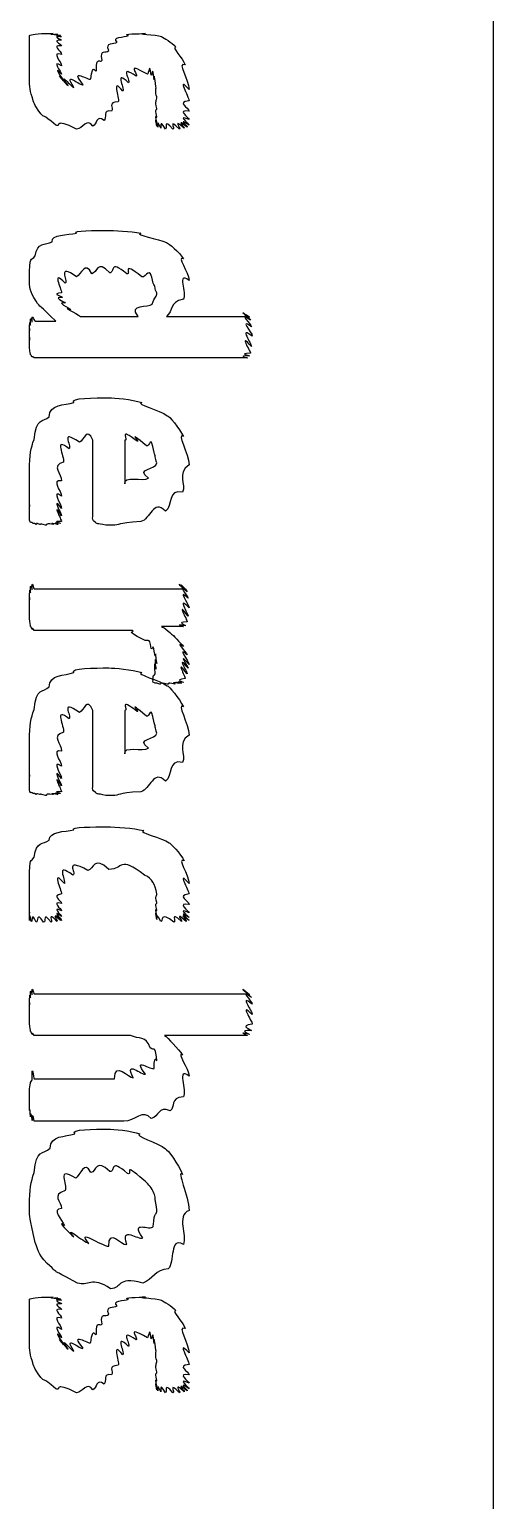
# Model space of a CAD drawing. Header units: millimetres. Extents: x 0 to 33.1, y 1.5 to 45.3.
# Drawn here: x 0.6311 to 0.7378, y 5.2811 to 5.6191 of the extents above; entities that cross this region are included whole.
import ezdxf

# ---------------------------------------------------------------- set-up
doc = ezdxf.new("R2010")
doc.units = ezdxf.units.MM
doc.header["$MEASUREMENT"] = 0
doc.layers.get('0').update_dxf_attribs({"linetype": 'CONTINUOUS'})

msp = doc.modelspace()

# ---------------------------------------------------------------- linework, layer by layer
at = {"color": 11, "linetype": 'Continuous'}
for p, q in [((0.737793, 1.78108), (0.737793, 6.90446)), ((0.641982, 5.59625), (0.641982, 5.59625)), ((0.632433, 5.55214), (0.637207, 5.55214)), ((0.64285, 5.55322), (0.656088, 5.55322)), ((0.662597, 5.55322), (0.681261, 5.55322)), ((0.681261, 5.54368), (0.632215, 5.54368)), ((0.645671, 5.50717), (0.645671, 5.52474)), ((0.653049, 5.52474), (0.653049, 5.51476)), ((0.650011, 5.50521), (0.648708, 5.50521)), ((0.632215, 5.49061), (0.666504, 5.49061)), ((0.654785, 5.48107), (0.632215, 5.48107)), ((0.666504, 5.48193), (0.661512, 5.48193)), ((0.662815, 5.46869), (0.662815, 5.46869)), ((0.645671, 5.4451), (0.645671, 5.46268)), ((0.653049, 5.46268), (0.653049, 5.45269)), ((0.650011, 5.44314), (0.648708, 5.44314)), ((0.634386, 5.41401), (0.634386, 5.41401)), ((0.632215, 5.39757), (0.681261, 5.39757)), ((0.654351, 5.38803), (0.632215, 5.38803)), ((0.681261, 5.38803), (0.662164, 5.38803)), ((0.632215, 5.37804), (0.650662, 5.37804)), ((0.652832, 5.36828), (0.632215, 5.36828)), ((0.64936, 5.33957), (0.64936, 5.33957)), ((0.649794, 5.32981), (0.649794, 5.32981)), ((0.641982, 5.30593), (0.641982, 5.30593))]:
    msp.add_line(p, q, dxfattribs=at)
for points in [[(0.631131, 5.61751), (0.631131, 5.61789), (0.631401, 5.61783), (0.631999, 5.61794)], [(0.631131, 5.61621), (0.631131, 5.61746), (0.631131, 5.61724), (0.631131, 5.61751)], [(0.631999, 5.61794), (0.632433, 5.61817), (0.633626, 5.61817), (0.634819, 5.61817)], [(0.634819, 5.61817), (0.634278, 5.61817), (0.636122, 5.61817), (0.636556, 5.61817)], [(0.636556, 5.61817), (0.635146, 5.61806), (0.637315, 5.61794), (0.637642, 5.61794)], [(0.637642, 5.61794), (0.635742, 5.61806), (0.638129, 5.61789), (0.638292, 5.61774)], [(0.638292, 5.61774), (0.636014, 5.61774), (0.63851, 5.61751), (0.63851, 5.61751)], [(0.63851, 5.61751), (0.636014, 5.61746), (0.63851, 5.61697), (0.63851, 5.61664)], [(0.651313, 5.61621), (0.649903, 5.61746), (0.652886, 5.61729), (0.653917, 5.61774)], [(0.653917, 5.61774), (0.652072, 5.61817), (0.656358, 5.61817), (0.657824, 5.61817)], [(0.657824, 5.61817), (0.654839, 5.61817), (0.660319, 5.61794), (0.661512, 5.61751)], [(0.661512, 5.61751), (0.661947, 5.61719), (0.6639, 5.61615), (0.664768, 5.61513)], [(0.631131, 5.61426), (0.631131, 5.61632), (0.631131, 5.61567), (0.631131, 5.61621)], [(0.631131, 5.61165), (0.631131, 5.61469), (0.631131, 5.61339), (0.631131, 5.61426)], [(0.63851, 5.61664), (0.636014, 5.61675), (0.63851, 5.61578), (0.63851, 5.61535)], [(0.63851, 5.61535), (0.636014, 5.61572), (0.63851, 5.61415), (0.63851, 5.61339)], [(0.63851, 5.61339), (0.636014, 5.61415), (0.63851, 5.61165), (0.63851, 5.61079)], [(0.64784, 5.61208), (0.647299, 5.61486), (0.648762, 5.61356), (0.64936, 5.61426)], [(0.64936, 5.61426), (0.648492, 5.61632), (0.650553, 5.61567), (0.651313, 5.61621)], [(0.664768, 5.61513), (0.663683, 5.61501), (0.666342, 5.61263), (0.666938, 5.611)], [(0.631131, 5.6084), (0.631131, 5.61285), (0.631131, 5.61068), (0.631131, 5.61165)], [(0.63851, 5.61079), (0.636014, 5.61242), (0.63851, 5.60926), (0.63851, 5.60883)], [(0.63851, 5.60883), (0.636176, 5.61139), (0.638781, 5.60775), (0.638943, 5.60732)], [(0.645236, 5.60775), (0.645725, 5.61182), (0.646213, 5.609), (0.646539, 5.60969)], [(0.646539, 5.60969), (0.646431, 5.61328), (0.647407, 5.61122), (0.64784, 5.61208)], [(0.655653, 5.6084), (0.651531, 5.61122), (0.65446, 5.60747), (0.653917, 5.60688)], [(0.658257, 5.60883), (0.652832, 5.61199), (0.656358, 5.60872), (0.655653, 5.6084)], [(0.659125, 5.60861), (0.658746, 5.61199), (0.658529, 5.60883), (0.658257, 5.60883)], [(0.659776, 5.60753), (0.659343, 5.61154), (0.659397, 5.60835), (0.659125, 5.60861)], [(0.666938, 5.611), (0.664822, 5.61182), (0.667806, 5.60753), (0.667806, 5.60536)], [(0.631782, 5.60363), (0.631131, 5.60531), (0.631131, 5.60667), (0.631131, 5.6084)], [(0.638943, 5.60732), (0.63661, 5.61035), (0.639594, 5.60639), (0.640028, 5.60622)], [(0.640028, 5.60622), (0.637478, 5.60992), (0.640896, 5.60579), (0.641331, 5.60579)], [(0.641331, 5.60579), (0.638781, 5.60992), (0.642904, 5.60601), (0.6435, 5.60644)], [(0.6435, 5.60644), (0.640082, 5.61068), (0.644803, 5.60721), (0.645236, 5.60775)], [(0.652615, 5.60493), (0.649794, 5.60851), (0.651964, 5.60331), (0.651531, 5.60254)], [(0.653917, 5.60688), (0.650499, 5.61008), (0.653049, 5.60568), (0.652615, 5.60493)], [(0.660211, 5.60601), (0.659614, 5.61068), (0.659885, 5.6071), (0.659776, 5.60753)], [(0.667806, 5.60536), (0.664822, 5.60878), (0.667806, 5.60363), (0.667806, 5.60275)], [(0.660428, 5.60363), (0.659885, 5.60471), (0.660319, 5.60531), (0.660211, 5.60601)], [(0.633735, 5.59972), (0.631999, 5.60226), (0.632215, 5.60206), (0.631782, 5.60363)], [(0.650011, 5.60037), (0.647894, 5.60081), (0.648981, 5.59879), (0.648275, 5.59819)], [(0.651531, 5.60254), (0.648926, 5.60243), (0.650553, 5.60113), (0.650011, 5.60037)], [(0.660428, 5.60101), (0.659885, 5.60286), (0.660428, 5.60265), (0.660428, 5.60363)], [(0.660428, 5.59907), (0.659885, 5.6014), (0.660428, 5.60032), (0.660428, 5.60101)], [(0.667806, 5.60275), (0.664822, 5.60243), (0.667806, 5.60113), (0.667806, 5.60037)], [(0.667806, 5.60037), (0.664822, 5.60081), (0.667806, 5.59885), (0.667806, 5.59842)], [(0.637207, 5.59711), (0.633843, 5.6001), (0.634711, 5.59858), (0.633735, 5.59972)], [(0.641982, 5.59625), (0.636447, 5.59896), (0.63851, 5.59657), (0.637207, 5.59711)], [(0.645671, 5.5969), (0.644422, 5.59896), (0.643392, 5.59625), (0.641982, 5.59625)], [(0.648275, 5.59819), (0.646431, 5.59967), (0.646647, 5.59722), (0.645671, 5.5969)], [(0.660428, 5.59776), (0.659885, 5.60026), (0.660428, 5.59853), (0.660428, 5.59907)], [(0.660428, 5.5969), (0.659885, 5.59967), (0.660428, 5.5975), (0.660428, 5.59776)], [(0.660644, 5.59668), (0.659885, 5.59924), (0.660428, 5.59679), (0.660428, 5.5969)], [(0.661296, 5.59646), (0.660211, 5.59907), (0.660753, 5.59657), (0.660644, 5.59668)], [(0.662381, 5.59625), (0.660753, 5.59896), (0.661567, 5.59636), (0.661296, 5.59646)], [(0.664117, 5.59625), (0.661783, 5.59896), (0.662924, 5.59625), (0.662381, 5.59625)], [(0.665636, 5.59625), (0.662924, 5.59896), (0.66466, 5.59625), (0.664117, 5.59625)], [(0.666721, 5.59646), (0.663792, 5.59896), (0.666069, 5.59625), (0.665636, 5.59625)], [(0.667372, 5.59668), (0.664387, 5.59907), (0.666992, 5.59646), (0.666721, 5.59646)], [(0.667806, 5.59842), (0.664822, 5.59983), (0.667806, 5.59744), (0.667806, 5.59711)], [(0.667806, 5.59711), (0.664822, 5.59924), (0.667643, 5.59668), (0.667372, 5.59668)], [(0.632433, 5.56711), (0.632975, 5.57036), (0.634711, 5.5695), (0.636339, 5.57036)], [(0.636339, 5.57036), (0.636176, 5.5721), (0.639811, 5.57189), (0.641982, 5.57232)], [(0.641982, 5.57232), (0.640679, 5.57297), (0.646593, 5.57297), (0.648926, 5.57297)], [(0.648926, 5.57297), (0.650499, 5.57297), (0.654406, 5.57275), (0.656739, 5.57232)], [(0.656739, 5.57232), (0.655111, 5.572), (0.660969, 5.57101), (0.662597, 5.57015)], [(0.631131, 5.56168), (0.631131, 5.56765), (0.631565, 5.56569), (0.632433, 5.56711)], [(0.662597, 5.57015), (0.663086, 5.5701), (0.665636, 5.56793), (0.666504, 5.56646)], [(0.666504, 5.56646), (0.664822, 5.56722), (0.667806, 5.56337), (0.667806, 5.56147)], [(0.639378, 5.56082), (0.636014, 5.56429), (0.63851, 5.55951), (0.63851, 5.55865)], [(0.641982, 5.56233), (0.637315, 5.56549), (0.640082, 5.56142), (0.639378, 5.56082)], [(0.645454, 5.56299), (0.643989, 5.56619), (0.642958, 5.56267), (0.641982, 5.56233)], [(0.649576, 5.56321), (0.646593, 5.56646), (0.646756, 5.56315), (0.645454, 5.56299)], [(0.653483, 5.56299), (0.64936, 5.56646), (0.650879, 5.56321), (0.649576, 5.56321)], [(0.656956, 5.56233), (0.651964, 5.56619), (0.654785, 5.56288), (0.653483, 5.56299)], [(0.65956, 5.56082), (0.658746, 5.56549), (0.658094, 5.5619), (0.656956, 5.56233)], [(0.667806, 5.56147), (0.664822, 5.56375), (0.667372, 5.55843), (0.666504, 5.55713)], [(0.63265, 5.55669), (0.631131, 5.55908), (0.631131, 5.55994), (0.631131, 5.56168)], [(0.660428, 5.55865), (0.659885, 5.55951), (0.660101, 5.56011), (0.65956, 5.56082)], [(0.637207, 5.55214), (0.633301, 5.55593), (0.633789, 5.55512), (0.63265, 5.55669)], [(0.63851, 5.55865), (0.636014, 5.55838), (0.638564, 5.55789), (0.638726, 5.55757)], [(0.638726, 5.55757), (0.636339, 5.55767), (0.639051, 5.55669), (0.639378, 5.55626)], [(0.639378, 5.55626), (0.637044, 5.55664), (0.640246, 5.55518), (0.640679, 5.55474)], [(0.659343, 5.55604), (0.659885, 5.55778), (0.660428, 5.55767), (0.660428, 5.55865)], [(0.666504, 5.55713), (0.663086, 5.55647), (0.664333, 5.55453), (0.662597, 5.55322)], [(0.631131, 5.54997), (0.631239, 5.55344), (0.631347, 5.55083), (0.631347, 5.55126)], [(0.631347, 5.55126), (0.631401, 5.55419), (0.631619, 5.55181), (0.631782, 5.55192)], [(0.631782, 5.55192), (0.631674, 5.55447), (0.632107, 5.55214), (0.632433, 5.55214)], [(0.640679, 5.55474), (0.638075, 5.55578), (0.641982, 5.55382), (0.64285, 5.55322)], [(0.656088, 5.55322), (0.653808, 5.55621), (0.658583, 5.55518), (0.659343, 5.55604)], [(0.681261, 5.55322), (0.678549, 5.55518), (0.681532, 5.55317), (0.681694, 5.553)], [(0.681694, 5.553), (0.678874, 5.5549), (0.681912, 5.55268), (0.681912, 5.55236)], [(0.681912, 5.55236), (0.678982, 5.55419), (0.682129, 5.55143), (0.682129, 5.55083)], [(0.631131, 5.54779), (0.631131, 5.55246), (0.631131, 5.54943), (0.631131, 5.54997)], [(0.631131, 5.54585), (0.631131, 5.55083), (0.631131, 5.5471), (0.631131, 5.54779)], [(0.682129, 5.55083), (0.679144, 5.553), (0.682346, 5.54953), (0.682346, 5.54867)], [(0.682346, 5.54867), (0.679144, 5.55117), (0.682238, 5.54688), (0.682129, 5.54628)], [(0.682129, 5.54628), (0.678982, 5.54986), (0.682021, 5.54508), (0.681912, 5.54476)], [(0.631347, 5.54454), (0.631239, 5.54508), (0.631239, 5.54531), (0.631131, 5.54585)], [(0.631782, 5.54389), (0.631401, 5.54449), (0.631456, 5.54428), (0.631347, 5.54454)], [(0.632215, 5.54368), (0.631674, 5.54422), (0.63189, 5.54378), (0.631782, 5.54389)], [(0.681694, 5.54411), (0.678549, 5.54422), (0.681369, 5.54368), (0.681261, 5.54368)], [(0.681912, 5.54476), (0.678874, 5.54465), (0.681803, 5.54428), (0.681694, 5.54411)], [(0.635688, 5.53017), (0.635742, 5.5331), (0.63916, 5.53271), (0.641331, 5.53342)], [(0.641331, 5.53342), (0.640246, 5.5345), (0.646322, 5.5345), (0.64936, 5.5345)], [(0.64936, 5.5345), (0.650662, 5.5345), (0.654622, 5.53418), (0.656956, 5.53342)], [(0.656956, 5.53342), (0.655274, 5.5331), (0.661187, 5.53168), (0.662815, 5.53039)], [(0.632215, 5.52496), (0.632704, 5.53017), (0.634224, 5.52875), (0.635688, 5.53017)], [(0.662815, 5.53039), (0.663086, 5.53049), (0.665636, 5.5275), (0.666504, 5.52561)], [(0.642632, 5.52431), (0.637912, 5.52746), (0.64095, 5.52354), (0.640246, 5.52279)], [(0.645671, 5.52474), (0.644422, 5.528), (0.643608, 5.52463), (0.642632, 5.52431)], [(0.655871, 5.52453), (0.651367, 5.528), (0.654025, 5.52474), (0.653049, 5.52474)], [(0.65804, 5.52344), (0.653103, 5.52756), (0.656739, 5.52425), (0.655871, 5.52453)], [(0.659776, 5.52192), (0.659017, 5.52669), (0.658746, 5.523), (0.65804, 5.52344)], [(0.666504, 5.52561), (0.664822, 5.52669), (0.667806, 5.5216), (0.667806, 5.5191)], [(0.631131, 5.51779), (0.631131, 5.52149), (0.631456, 5.52294), (0.632215, 5.52496)], [(0.640246, 5.52279), (0.63661, 5.52582), (0.639214, 5.52094), (0.638943, 5.51975)], [(0.638943, 5.51975), (0.636014, 5.51888), (0.63851, 5.51714), (0.63851, 5.5154)], [(0.658475, 5.51606), (0.655274, 5.51833), (0.660428, 5.51796), (0.660428, 5.51953)], [(0.660428, 5.51953), (0.659885, 5.52078), (0.660211, 5.52121), (0.659776, 5.52192)], [(0.631131, 5.51346), (0.631131, 5.51714), (0.631131, 5.51622), (0.631131, 5.51779)], [(0.653049, 5.51476), (0.652669, 5.51671), (0.657172, 5.51519), (0.658475, 5.51606)], [(0.667806, 5.5191), (0.664822, 5.51714), (0.667264, 5.51454), (0.666287, 5.51281)], [(0.631131, 5.50976), (0.631131, 5.51443), (0.631131, 5.51204), (0.631131, 5.51346)], [(0.63851, 5.5154), (0.636014, 5.51585), (0.63851, 5.51297), (0.63851, 5.51193)], [(0.63851, 5.51193), (0.636014, 5.51367), (0.63851, 5.50988), (0.63851, 5.50911)], [(0.666287, 5.51281), (0.662924, 5.51367), (0.664117, 5.50965), (0.662381, 5.50846)], [(0.631131, 5.50717), (0.631131, 5.51226), (0.631131, 5.50863), (0.631131, 5.50976)], [(0.63851, 5.50911), (0.636014, 5.51226), (0.63851, 5.50782), (0.63851, 5.50738)], [(0.63851, 5.50738), (0.636014, 5.51124), (0.63851, 5.5064), (0.63851, 5.50608)], [(0.662381, 5.50846), (0.659614, 5.51139), (0.658908, 5.50651), (0.656739, 5.50608)], [(0.631347, 5.50586), (0.631131, 5.50629), (0.631131, 5.50646), (0.631131, 5.50717)], [(0.631999, 5.50564), (0.631565, 5.50603), (0.631619, 5.50575), (0.631347, 5.50586)], [(0.63851, 5.50608), (0.636014, 5.50618), (0.6384, 5.50581), (0.638292, 5.50564)], [(0.646322, 5.50586), (0.645454, 5.50646), (0.645671, 5.50662), (0.645671, 5.50717)], [(0.656739, 5.50608), (0.650771, 5.50575), (0.652453, 5.50521), (0.650011, 5.50521)], [(0.63265, 5.50543), (0.631999, 5.50586), (0.632269, 5.50553), (0.631999, 5.50564)], [(0.633518, 5.50543), (0.632433, 5.50586), (0.632921, 5.50543), (0.63265, 5.50543)], [(0.634819, 5.50521), (0.633137, 5.50575), (0.633951, 5.50532), (0.633518, 5.50543)], [(0.636556, 5.50543), (0.634278, 5.50575), (0.635525, 5.50521), (0.634819, 5.50521)], [(0.637642, 5.50543), (0.635146, 5.50586), (0.63699, 5.50543), (0.636556, 5.50543)], [(0.638292, 5.50564), (0.635742, 5.50586), (0.637912, 5.50543), (0.637642, 5.50543)], [(0.648708, 5.50521), (0.646431, 5.50575), (0.646864, 5.50543), (0.646322, 5.50586)], [(0.631347, 5.48975), (0.631401, 5.49278), (0.631619, 5.49029), (0.631782, 5.4904)], [(0.631782, 5.4904), (0.631674, 5.49311), (0.632053, 5.49061), (0.632215, 5.49061)], [(0.666504, 5.49061), (0.664117, 5.49311), (0.666775, 5.49061), (0.666938, 5.49061)], [(0.666938, 5.49061), (0.664551, 5.49294), (0.667372, 5.49029), (0.667372, 5.48996)], [(0.631131, 5.48822), (0.631239, 5.49208), (0.631347, 5.48931), (0.631347, 5.48975)], [(0.631131, 5.48583), (0.631131, 5.49078), (0.631131, 5.48753), (0.631131, 5.48822)], [(0.667372, 5.48996), (0.66466, 5.49224), (0.667589, 5.48904), (0.667589, 5.48844)], [(0.667589, 5.48844), (0.664822, 5.49104), (0.667806, 5.48714), (0.667806, 5.48628)], [(0.667806, 5.48628), (0.664822, 5.48931), (0.667697, 5.48475), (0.667589, 5.48432)], [(0.631131, 5.48367), (0.631131, 5.48443), (0.631131, 5.48497), (0.631131, 5.48583)], [(0.667589, 5.48432), (0.66466, 5.48833), (0.667481, 5.48335), (0.667372, 5.48301)], [(0.631347, 5.48215), (0.631239, 5.48313), (0.631239, 5.48296), (0.631131, 5.48367)], [(0.631782, 5.48128), (0.631401, 5.48236), (0.631456, 5.48172), (0.631347, 5.48215)], [(0.666938, 5.48215), (0.664117, 5.48269), (0.666613, 5.48193), (0.666504, 5.48193)], [(0.667372, 5.48301), (0.664551, 5.48296), (0.66721, 5.48232), (0.666938, 5.48215)], [(0.632215, 5.48107), (0.631674, 5.4821), (0.63189, 5.48118), (0.631782, 5.48128)], [(0.657389, 5.47889), (0.652507, 5.48139), (0.655761, 5.48036), (0.654785, 5.48107)], [(0.659125, 5.47694), (0.658746, 5.47993), (0.658257, 5.47819), (0.657389, 5.47889)], [(0.661512, 5.48193), (0.661947, 5.48182), (0.663792, 5.48031), (0.664551, 5.47954)], [(0.664551, 5.47954), (0.663519, 5.48036), (0.666069, 5.47814), (0.666504, 5.47738)], [(0.659993, 5.47521), (0.659451, 5.47879), (0.65956, 5.4764), (0.659125, 5.47694)], [(0.659993, 5.47108), (0.659776, 5.47575), (0.660211, 5.47174), (0.660211, 5.47217)], [(0.660428, 5.47347), (0.659885, 5.4776), (0.660265, 5.47467), (0.659993, 5.47521)], [(0.660211, 5.47217), (0.659885, 5.47661), (0.660428, 5.47304), (0.660428, 5.47347)], [(0.666504, 5.47738), (0.664387, 5.47889), (0.66721, 5.47601), (0.667372, 5.47542)], [(0.667589, 5.47239), (0.66466, 5.47586), (0.667481, 5.47151), (0.667372, 5.47108)], [(0.667372, 5.47542), (0.664822, 5.4776), (0.667806, 5.47401), (0.667806, 5.47325)], [(0.667806, 5.47325), (0.664822, 5.47661), (0.667697, 5.47271), (0.667589, 5.47239)], [(0.641331, 5.47136), (0.640246, 5.47244), (0.646322, 5.47244), (0.64936, 5.47244)], [(0.64936, 5.47244), (0.650662, 5.47244), (0.654622, 5.47211), (0.656956, 5.47136)], [(0.667372, 5.47108), (0.664387, 5.47499), (0.667046, 5.47032), (0.666938, 5.47)], [(0.635688, 5.4681), (0.635742, 5.47103), (0.63916, 5.47065), (0.641331, 5.47136)], [(0.656956, 5.47136), (0.655274, 5.47103), (0.661187, 5.46962), (0.662815, 5.46832)], [(0.65956, 5.46957), (0.659343, 5.46994), (0.65956, 5.46994), (0.65956, 5.47021)], [(0.65956, 5.46913), (0.659343, 5.46967), (0.65956, 5.46946), (0.65956, 5.46957)], [(0.65956, 5.47021), (0.659451, 5.47054), (0.659831, 5.47081), (0.659993, 5.47108)], [(0.659993, 5.46892), (0.659451, 5.46935), (0.659668, 5.46903), (0.65956, 5.46913)], [(0.661079, 5.46869), (0.659885, 5.46924), (0.660265, 5.46881), (0.659993, 5.46892)], [(0.662815, 5.46869), (0.660753, 5.46924), (0.661512, 5.46869), (0.661079, 5.46869)], [(0.664551, 5.46869), (0.662218, 5.46924), (0.663519, 5.46869), (0.662815, 5.46869)], [(0.665419, 5.46892), (0.663086, 5.46924), (0.664985, 5.46869), (0.664551, 5.46869)], [(0.666069, 5.46892), (0.663519, 5.46935), (0.66569, 5.46892), (0.665419, 5.46892)], [(0.666504, 5.46913), (0.663792, 5.46935), (0.666178, 5.46892), (0.666069, 5.46892)], [(0.666938, 5.47), (0.664117, 5.46967), (0.666613, 5.46929), (0.666504, 5.46913)], [(0.632215, 5.46289), (0.632704, 5.4681), (0.634224, 5.46669), (0.635688, 5.4681)], [(0.642632, 5.46224), (0.637912, 5.46539), (0.64095, 5.46149), (0.640246, 5.46072)], [(0.645671, 5.46268), (0.644422, 5.46593), (0.643608, 5.46257), (0.642632, 5.46224)], [(0.655871, 5.46246), (0.651367, 5.46593), (0.654025, 5.46268), (0.653049, 5.46268)], [(0.65804, 5.46137), (0.653103, 5.4655), (0.656739, 5.46218), (0.655871, 5.46246)], [(0.662815, 5.46832), (0.663086, 5.46843), (0.665636, 5.46544), (0.666504, 5.46354)], [(0.631131, 5.45574), (0.631131, 5.45942), (0.631456, 5.46089), (0.632215, 5.46289)], [(0.640246, 5.46072), (0.63661, 5.46376), (0.639214, 5.45888), (0.638943, 5.45768)], [(0.659776, 5.45985), (0.659017, 5.46463), (0.658746, 5.46094), (0.65804, 5.46137)], [(0.666504, 5.46354), (0.664822, 5.46463), (0.667806, 5.45953), (0.667806, 5.45703)], [(0.660428, 5.45747), (0.659885, 5.45871), (0.660211, 5.45915), (0.659776, 5.45985)], [(0.631131, 5.45139), (0.631131, 5.45508), (0.631131, 5.45415), (0.631131, 5.45574)], [(0.638943, 5.45768), (0.636014, 5.45682), (0.63851, 5.45508), (0.63851, 5.45335)], [(0.658475, 5.454), (0.655274, 5.45628), (0.660428, 5.45589), (0.660428, 5.45747)], [(0.667806, 5.45703), (0.664822, 5.45508), (0.667264, 5.45247), (0.666287, 5.45074)], [(0.631131, 5.44769), (0.631131, 5.45236), (0.631131, 5.44997), (0.631131, 5.45139)], [(0.63851, 5.45335), (0.636014, 5.45378), (0.63851, 5.4509), (0.63851, 5.44987)], [(0.653049, 5.45269), (0.652669, 5.45464), (0.657172, 5.45313), (0.658475, 5.454)], [(0.631131, 5.4451), (0.631131, 5.45019), (0.631131, 5.44656), (0.631131, 5.44769)], [(0.63851, 5.44987), (0.636014, 5.45161), (0.63851, 5.44781), (0.63851, 5.44706)], [(0.63851, 5.44706), (0.636014, 5.45019), (0.63851, 5.44575), (0.63851, 5.44532)], [(0.63851, 5.44532), (0.636014, 5.44917), (0.63851, 5.44433), (0.63851, 5.44401)], [(0.662381, 5.4464), (0.659614, 5.44933), (0.658908, 5.44444), (0.656739, 5.44401)], [(0.666287, 5.45074), (0.662924, 5.45161), (0.664117, 5.4476), (0.662381, 5.4464)], [(0.631347, 5.44379), (0.631131, 5.44422), (0.631131, 5.44439), (0.631131, 5.4451)], [(0.646322, 5.44379), (0.645454, 5.44439), (0.645671, 5.44456), (0.645671, 5.4451)], [(0.631999, 5.44358), (0.631565, 5.44396), (0.631619, 5.44368), (0.631347, 5.44379)], [(0.63265, 5.44336), (0.631999, 5.44379), (0.632269, 5.44347), (0.631999, 5.44358)], [(0.633518, 5.44336), (0.632433, 5.44379), (0.632921, 5.44336), (0.63265, 5.44336)], [(0.634819, 5.44314), (0.633137, 5.44368), (0.633951, 5.44325), (0.633518, 5.44336)], [(0.636556, 5.44336), (0.634278, 5.44368), (0.635525, 5.44314), (0.634819, 5.44314)], [(0.637642, 5.44336), (0.635146, 5.44379), (0.63699, 5.44336), (0.636556, 5.44336)], [(0.638292, 5.44358), (0.635742, 5.44379), (0.637912, 5.44336), (0.637642, 5.44336)], [(0.63851, 5.44401), (0.636014, 5.44412), (0.6384, 5.44374), (0.638292, 5.44358)], [(0.648708, 5.44314), (0.646431, 5.44368), (0.646864, 5.44336), (0.646322, 5.44379)], [(0.656739, 5.44401), (0.650771, 5.44368), (0.652453, 5.44314), (0.650011, 5.44314)], [(0.635688, 5.43289), (0.635742, 5.43494), (0.63916, 5.43474), (0.641331, 5.43528)], [(0.641331, 5.43528), (0.640246, 5.43593), (0.646158, 5.43593), (0.648926, 5.43593)], [(0.648926, 5.43593), (0.650933, 5.43593), (0.655057, 5.43565), (0.657389, 5.43506)], [(0.657389, 5.43506), (0.655707, 5.43463), (0.661783, 5.43343), (0.663249, 5.43224)], [(0.632215, 5.42899), (0.632704, 5.43278), (0.634224, 5.43175), (0.635688, 5.43289)], [(0.663249, 5.43224), (0.663357, 5.43235), (0.665961, 5.42974), (0.666721, 5.42811)], [(0.631131, 5.42356), (0.631131, 5.42974), (0.631456, 5.4274), (0.632215, 5.42899)], [(0.644586, 5.42594), (0.638781, 5.42899), (0.64209, 5.42529), (0.641114, 5.42486)], [(0.64936, 5.42617), (0.645996, 5.42942), (0.645887, 5.42611), (0.644586, 5.42594)], [(0.657607, 5.42486), (0.651531, 5.42942), (0.65294, 5.42617), (0.64936, 5.42617)], [(0.666721, 5.42811), (0.664822, 5.42914), (0.667806, 5.42481), (0.667806, 5.4229)], [(0.63916, 5.4229), (0.636014, 5.42654), (0.63851, 5.42139), (0.63851, 5.42051)], [(0.641114, 5.42486), (0.636882, 5.428), (0.639594, 5.42367), (0.63916, 5.4229)], [(0.660428, 5.42051), (0.659885, 5.4229), (0.659451, 5.42389), (0.657607, 5.42486)], [(0.667806, 5.4229), (0.664822, 5.42638), (0.667806, 5.42128), (0.667806, 5.42051)], [(0.631131, 5.42074), (0.631131, 5.42204), (0.631131, 5.42258), (0.631131, 5.42356)], [(0.631131, 5.41835), (0.631131, 5.42031), (0.631131, 5.41986), (0.631131, 5.42074)], [(0.631131, 5.41618), (0.631131, 5.41872), (0.631131, 5.41749), (0.631131, 5.41835)], [(0.63851, 5.42051), (0.636014, 5.42019), (0.63851, 5.41894), (0.63851, 5.41835)], [(0.63851, 5.41835), (0.636014, 5.41889), (0.63851, 5.41704), (0.63851, 5.41661)], [(0.660428, 5.41857), (0.659885, 5.42031), (0.660428, 5.41982), (0.660428, 5.42051)], [(0.660428, 5.41683), (0.659885, 5.419), (0.660428, 5.41786), (0.660428, 5.41857)], [(0.667806, 5.42051), (0.664822, 5.42019), (0.667806, 5.41889), (0.667806, 5.41813)], [(0.667806, 5.41813), (0.664822, 5.41857), (0.667806, 5.41661), (0.667806, 5.41618)], [(0.631131, 5.41488), (0.631131, 5.41758), (0.631131, 5.41564), (0.631131, 5.41618)], [(0.631131, 5.41444), (0.631131, 5.41699), (0.631131, 5.41461), (0.631131, 5.41488)], [(0.631565, 5.41422), (0.631131, 5.41683), (0.631131, 5.41433), (0.631131, 5.41444)], [(0.63265, 5.41401), (0.631674, 5.41672), (0.631836, 5.41411), (0.631565, 5.41422)], [(0.634386, 5.41401), (0.632704, 5.41672), (0.633192, 5.41401), (0.63265, 5.41401)], [(0.636122, 5.41401), (0.634006, 5.41672), (0.635092, 5.41401), (0.634386, 5.41401)], [(0.637424, 5.41422), (0.635037, 5.41672), (0.636664, 5.41401), (0.636122, 5.41401)], [(0.638292, 5.41444), (0.635742, 5.41683), (0.637858, 5.41422), (0.637424, 5.41422)], [(0.63851, 5.41661), (0.636014, 5.41786), (0.63851, 5.41564), (0.63851, 5.41531)], [(0.63851, 5.41531), (0.636014, 5.41726), (0.63851, 5.41476), (0.63851, 5.41444)], [(0.63851, 5.41444), (0.636014, 5.41699), (0.6384, 5.41444), (0.638292, 5.41444)], [(0.660428, 5.41553), (0.659885, 5.41803), (0.660428, 5.41629), (0.660428, 5.41683)], [(0.660428, 5.41465), (0.659885, 5.41743), (0.660428, 5.41525), (0.660428, 5.41553)], [(0.661296, 5.41422), (0.659885, 5.41699), (0.660428, 5.41456), (0.660428, 5.41465)], [(0.664333, 5.41401), (0.661079, 5.41672), (0.661838, 5.41411), (0.661296, 5.41422)], [(0.666069, 5.41422), (0.663249, 5.41672), (0.665039, 5.41401), (0.664333, 5.41401)], [(0.667156, 5.41422), (0.664117, 5.41683), (0.666504, 5.41422), (0.666069, 5.41422)], [(0.667806, 5.41618), (0.664822, 5.41758), (0.667806, 5.41525), (0.667806, 5.4151)], [(0.667806, 5.4151), (0.664822, 5.41715), (0.667806, 5.41461), (0.667806, 5.41444)], [(0.667806, 5.41444), (0.664822, 5.41683), (0.667589, 5.41422), (0.667156, 5.41422)], [(0.631131, 5.39518), (0.631239, 5.39903), (0.631347, 5.39626), (0.631347, 5.39671)], [(0.631347, 5.39671), (0.631401, 5.39974), (0.631619, 5.39725), (0.631782, 5.39735)], [(0.631782, 5.39735), (0.631674, 5.40007), (0.632053, 5.39757), (0.632215, 5.39757)], [(0.681261, 5.39757), (0.678549, 5.40007), (0.681532, 5.39751), (0.681694, 5.39735)], [(0.681694, 5.39735), (0.678874, 5.39974), (0.681967, 5.39703), (0.682129, 5.39671)], [(0.682129, 5.39671), (0.679144, 5.39903), (0.682346, 5.39578), (0.682346, 5.39518)], [(0.631131, 5.39279), (0.631131, 5.39774), (0.631131, 5.39447), (0.631131, 5.39518)], [(0.682346, 5.39518), (0.679144, 5.39774), (0.682346, 5.39367), (0.682346, 5.39279)], [(0.682346, 5.39279), (0.679144, 5.396), (0.682346, 5.39122), (0.682346, 5.39063)], [(0.631131, 5.39063), (0.631131, 5.39139), (0.631131, 5.39193), (0.631131, 5.39279)], [(0.631347, 5.38911), (0.631239, 5.39008), (0.631239, 5.38992), (0.631131, 5.39063)], [(0.631782, 5.38824), (0.631401, 5.38932), (0.631456, 5.38867), (0.631347, 5.38911)], [(0.632215, 5.38803), (0.631674, 5.38906), (0.63189, 5.38813), (0.631782, 5.38824)], [(0.658908, 5.38519), (0.657878, 5.38803), (0.656358, 5.38704), (0.654351, 5.38803)], [(0.662164, 5.38803), (0.662924, 5.38747), (0.665419, 5.38493), (0.666287, 5.38346)], [(0.681694, 5.38824), (0.678549, 5.38906), (0.681369, 5.38803), (0.681261, 5.38803)], [(0.682129, 5.38911), (0.678874, 5.38932), (0.681803, 5.3884), (0.681694, 5.38824)], [(0.682346, 5.39063), (0.679144, 5.39008), (0.682238, 5.38943), (0.682129, 5.38911)], [(0.660428, 5.38238), (0.659885, 5.38618), (0.659885, 5.38422), (0.658908, 5.38519)], [(0.659776, 5.38043), (0.659885, 5.38444), (0.660428, 5.38151), (0.660428, 5.38238)], [(0.666287, 5.38346), (0.664822, 5.38444), (0.667806, 5.38032), (0.667806, 5.37869)], [(0.631782, 5.37782), (0.631674, 5.38238), (0.632053, 5.37804), (0.632215, 5.37804)], [(0.650662, 5.37804), (0.650662, 5.38238), (0.653971, 5.37815), (0.655003, 5.37825)], [(0.655003, 5.37825), (0.652832, 5.38271), (0.657064, 5.37869), (0.657824, 5.37912)], [(0.657824, 5.37912), (0.654406, 5.3834), (0.659343, 5.37989), (0.659776, 5.38043)], [(0.667806, 5.37869), (0.664822, 5.38097), (0.667372, 5.37522), (0.666504, 5.37392)], [(0.631347, 5.37696), (0.631401, 5.37733), (0.631619, 5.37756), (0.631782, 5.37782)], [(0.631131, 5.37565), (0.631239, 5.37674), (0.631347, 5.37668), (0.631347, 5.37696)], [(0.631131, 5.37304), (0.631131, 5.37543), (0.631131, 5.37494), (0.631131, 5.37565)], [(0.631131, 5.37088), (0.631131, 5.37358), (0.631131, 5.37218), (0.631131, 5.37304)], [(0.631347, 5.36936), (0.631239, 5.37229), (0.631239, 5.37017), (0.631131, 5.37088)], [(0.631782, 5.36849), (0.631401, 5.37153), (0.631456, 5.36893), (0.631347, 5.36936)], [(0.632215, 5.36828), (0.631674, 5.37125), (0.63189, 5.36838), (0.631782, 5.36849)], [(0.659125, 5.36893), (0.657281, 5.37125), (0.655274, 5.36828), (0.652832, 5.36828)], [(0.663465, 5.37067), (0.660753, 5.37196), (0.660861, 5.36925), (0.659125, 5.36893)], [(0.666504, 5.37392), (0.663249, 5.37369), (0.664768, 5.37153), (0.663465, 5.37067)], [(0.635906, 5.36214), (0.635906, 5.36507), (0.639378, 5.36469), (0.641547, 5.3654)], [(0.641547, 5.3654), (0.640246, 5.36649), (0.646213, 5.36649), (0.649143, 5.36649)], [(0.649143, 5.36649), (0.650499, 5.36649), (0.654351, 5.36615), (0.656521, 5.3654)], [(0.656521, 5.3654), (0.655003, 5.3649), (0.660753, 5.36339), (0.662381, 5.36193)], [(0.632215, 5.3565), (0.632704, 5.36203), (0.634278, 5.36057), (0.635906, 5.36214)], [(0.662381, 5.36193), (0.662924, 5.36187), (0.665419, 5.3584), (0.666287, 5.35607)], [(0.641764, 5.35519), (0.637207, 5.35824), (0.639919, 5.35357), (0.639378, 5.35238)], [(0.645236, 5.3565), (0.643826, 5.35954), (0.64274, 5.35579), (0.641764, 5.35519)], [(0.649576, 5.35672), (0.646431, 5.35997), (0.646539, 5.35667), (0.645236, 5.3565)], [(0.6537, 5.35628), (0.649468, 5.35997), (0.650988, 5.35672), (0.649576, 5.35672)], [(0.657389, 5.35476), (0.652235, 5.35926), (0.655111, 5.35585), (0.6537, 5.35628)], [(0.666287, 5.35607), (0.664822, 5.35726), (0.667806, 5.35101), (0.667806, 5.34782)], [(0.631131, 5.34868), (0.631131, 5.35292), (0.631456, 5.35422), (0.632215, 5.3565)], [(0.65956, 5.35215), (0.658908, 5.35335), (0.658365, 5.35406), (0.657389, 5.35476)], [(0.639378, 5.35238), (0.636014, 5.35129), (0.63851, 5.34988), (0.63851, 5.34825)], [(0.660428, 5.34804), (0.659885, 5.35118), (0.660101, 5.35101), (0.65956, 5.35215)], [(0.632433, 5.34044), (0.631131, 5.34685), (0.631131, 5.34554), (0.631131, 5.34868)], [(0.63851, 5.34825), (0.636014, 5.34825), (0.638726, 5.34554), (0.63916, 5.34435)], [(0.65956, 5.34413), (0.659885, 5.34799), (0.660428, 5.34646), (0.660428, 5.34804)], [(0.667806, 5.34782), (0.664822, 5.3464), (0.667372, 5.34218), (0.666504, 5.34)], [(0.63916, 5.34435), (0.637044, 5.34597), (0.640463, 5.34233), (0.641331, 5.34174)], [(0.641331, 5.34174), (0.638943, 5.34467), (0.6435, 5.34056), (0.644803, 5.34022)], [(0.644803, 5.34022), (0.641656, 5.34392), (0.647732, 5.33957), (0.64936, 5.33957)], [(0.64936, 5.33957), (0.64936, 5.34392), (0.652181, 5.33974), (0.653483, 5.34)], [(0.653483, 5.34), (0.652072, 5.34451), (0.656142, 5.34082), (0.657172, 5.34153)], [(0.657172, 5.34153), (0.654135, 5.34581), (0.658963, 5.34299), (0.65956, 5.34413)], [(0.636339, 5.33458), (0.632975, 5.33757), (0.63341, 5.33817), (0.632433, 5.34044)], [(0.666504, 5.34), (0.663249, 5.3419), (0.664606, 5.33583), (0.663032, 5.33436)], [(0.642199, 5.33111), (0.636339, 5.33436), (0.638075, 5.33301), (0.636339, 5.33458)], [(0.663032, 5.33436), (0.660047, 5.33436), (0.659451, 5.33187), (0.657172, 5.33111)], [(0.649794, 5.32981), (0.645454, 5.33279), (0.644476, 5.33024), (0.642199, 5.33111)], [(0.657172, 5.33111), (0.650933, 5.33279), (0.652507, 5.32981), (0.649794, 5.32981)], [(0.631131, 5.32721), (0.631131, 5.32758), (0.631401, 5.32753), (0.631999, 5.32764)], [(0.631131, 5.3259), (0.631131, 5.32715), (0.631131, 5.32693), (0.631131, 5.32721)], [(0.631999, 5.32764), (0.632433, 5.32785), (0.633626, 5.32785), (0.634819, 5.32785)], [(0.634819, 5.32785), (0.634278, 5.32785), (0.636122, 5.32785), (0.636556, 5.32785)], [(0.636556, 5.32785), (0.635146, 5.32775), (0.637315, 5.32764), (0.637642, 5.32764)], [(0.637642, 5.32764), (0.635742, 5.32775), (0.638129, 5.32758), (0.638292, 5.32742)], [(0.638292, 5.32742), (0.636014, 5.32742), (0.63851, 5.32721), (0.63851, 5.32721)], [(0.63851, 5.32721), (0.636014, 5.32715), (0.63851, 5.32667), (0.63851, 5.32633)], [(0.651313, 5.3259), (0.649903, 5.32715), (0.652886, 5.32699), (0.653917, 5.32742)], [(0.653917, 5.32742), (0.652072, 5.32785), (0.656358, 5.32785), (0.657824, 5.32785)], [(0.657824, 5.32785), (0.654839, 5.32785), (0.660319, 5.32764), (0.661512, 5.32721)], [(0.661512, 5.32721), (0.661947, 5.32688), (0.6639, 5.32585), (0.664768, 5.32482)], [(0.631131, 5.32394), (0.631131, 5.32601), (0.631131, 5.32536), (0.631131, 5.3259)], [(0.631131, 5.32135), (0.631131, 5.32438), (0.631131, 5.32308), (0.631131, 5.32394)], [(0.63851, 5.32633), (0.636014, 5.32644), (0.63851, 5.32547), (0.63851, 5.32503)], [(0.63851, 5.32503), (0.636014, 5.32542), (0.63851, 5.32383), (0.63851, 5.32308)], [(0.63851, 5.32308), (0.636014, 5.32383), (0.63851, 5.32135), (0.63851, 5.32047)], [(0.64784, 5.32178), (0.647299, 5.32454), (0.648762, 5.32324), (0.64936, 5.32394)], [(0.64936, 5.32394), (0.648492, 5.32601), (0.650553, 5.32536), (0.651313, 5.3259)], [(0.664768, 5.32482), (0.663683, 5.32471), (0.666342, 5.32232), (0.666938, 5.32069)], [(0.631131, 5.31808), (0.631131, 5.32254), (0.631131, 5.32036), (0.631131, 5.32135)], [(0.63851, 5.32047), (0.636014, 5.3221), (0.63851, 5.31896), (0.63851, 5.31853)], [(0.63851, 5.31853), (0.636176, 5.32107), (0.638781, 5.31743), (0.638943, 5.317)], [(0.6435, 5.31614), (0.640082, 5.32036), (0.644803, 5.31689), (0.645236, 5.31743)], [(0.645236, 5.31743), (0.645725, 5.3215), (0.646213, 5.31868), (0.646539, 5.31939)], [(0.646539, 5.31939), (0.646431, 5.32297), (0.647407, 5.3209), (0.64784, 5.32178)], [(0.655653, 5.31808), (0.651531, 5.3209), (0.65446, 5.31717), (0.653917, 5.31657)], [(0.658257, 5.31853), (0.652832, 5.32167), (0.656358, 5.31842), (0.655653, 5.31808)], [(0.659125, 5.31831), (0.658746, 5.32167), (0.658529, 5.31853), (0.658257, 5.31853)], [(0.659776, 5.31722), (0.659343, 5.32124), (0.659397, 5.31803), (0.659125, 5.31831)], [(0.660211, 5.31569), (0.659614, 5.32036), (0.659885, 5.31679), (0.659776, 5.31722)], [(0.666938, 5.32069), (0.664822, 5.3215), (0.667806, 5.31722), (0.667806, 5.31506)], [(0.631782, 5.31332), (0.631131, 5.315), (0.631131, 5.31635), (0.631131, 5.31808)], [(0.638943, 5.317), (0.63661, 5.32004), (0.639594, 5.31608), (0.640028, 5.31592)], [(0.640028, 5.31592), (0.637478, 5.31961), (0.640896, 5.31549), (0.641331, 5.31549)], [(0.641331, 5.31549), (0.638781, 5.31961), (0.642904, 5.31569), (0.6435, 5.31614)], [(0.652615, 5.31461), (0.649794, 5.31819), (0.651964, 5.31299), (0.651531, 5.31222)], [(0.653917, 5.31657), (0.650499, 5.31976), (0.653049, 5.31538), (0.652615, 5.31461)], [(0.667806, 5.31506), (0.664822, 5.31847), (0.667806, 5.31332), (0.667806, 5.31244)], [(0.633735, 5.3094), (0.631999, 5.31196), (0.632215, 5.31174), (0.631782, 5.31332)], [(0.660428, 5.31332), (0.659885, 5.3144), (0.660319, 5.315), (0.660211, 5.31569)], [(0.660428, 5.31071), (0.659885, 5.31256), (0.660428, 5.31233), (0.660428, 5.31332)], [(0.650011, 5.31006), (0.647894, 5.31049), (0.648981, 5.30849), (0.648275, 5.30789)], [(0.651531, 5.31222), (0.648926, 5.31212), (0.650553, 5.31082), (0.650011, 5.31006)], [(0.660428, 5.30875), (0.659885, 5.31108), (0.660428, 5.31), (0.660428, 5.31071)], [(0.660428, 5.30746), (0.659885, 5.30994), (0.660428, 5.30821), (0.660428, 5.30875)], [(0.667806, 5.31244), (0.664822, 5.31212), (0.667806, 5.31082), (0.667806, 5.31006)], [(0.667806, 5.31006), (0.664822, 5.31049), (0.667806, 5.30854), (0.667806, 5.30811)], [(0.637207, 5.30681), (0.633843, 5.30979), (0.634711, 5.30826), (0.633735, 5.3094)], [(0.641982, 5.30593), (0.636447, 5.30865), (0.63851, 5.30626), (0.637207, 5.30681)], [(0.645671, 5.30658), (0.644422, 5.30865), (0.643392, 5.30593), (0.641982, 5.30593)], [(0.648275, 5.30789), (0.646431, 5.30935), (0.646647, 5.30692), (0.645671, 5.30658)], [(0.660428, 5.30658), (0.659885, 5.30935), (0.660428, 5.30718), (0.660428, 5.30746)], [(0.660644, 5.30637), (0.659885, 5.30892), (0.660428, 5.30647), (0.660428, 5.30658)], [(0.661296, 5.30615), (0.660211, 5.30875), (0.660753, 5.30626), (0.660644, 5.30637)], [(0.662381, 5.30593), (0.660753, 5.30865), (0.661567, 5.30604), (0.661296, 5.30615)], [(0.664117, 5.30593), (0.661783, 5.30865), (0.662924, 5.30593), (0.662381, 5.30593)], [(0.665636, 5.30593), (0.662924, 5.30865), (0.66466, 5.30593), (0.664117, 5.30593)], [(0.666721, 5.30615), (0.663792, 5.30865), (0.666069, 5.30593), (0.665636, 5.30593)], [(0.667372, 5.30637), (0.664387, 5.30875), (0.666992, 5.30615), (0.666721, 5.30615)], [(0.667806, 5.30811), (0.664822, 5.30951), (0.667806, 5.30713), (0.667806, 5.30681)], [(0.667806, 5.30681), (0.664822, 5.30892), (0.667643, 5.30637), (0.667372, 5.30637)]]:
    msp.add_open_spline(points, degree=3, dxfattribs=at)

doc.saveas('drawing.dxf')
